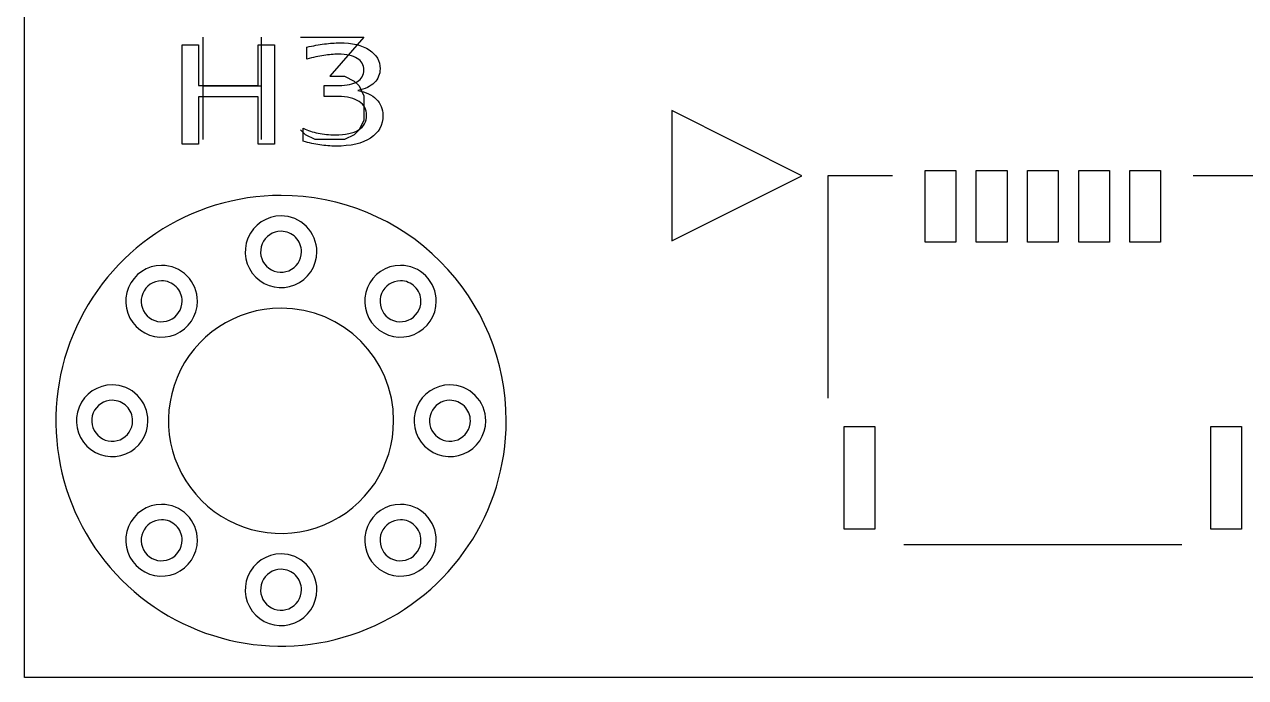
# Model space of a CAD drawing. Header units: millimetres. Extents: x 10 to 287, y 10 to 200.
# Drawn here: x 119.54 to 131.47, y 67.9 to 74.28 of the extents above; entities that cross this region are included whole.
import ezdxf

# ---------------------------------------------------------------- set-up
doc = ezdxf.new("R2010")
doc.units = ezdxf.units.MM
doc.layers.get('0').update_dxf_attribs({"linetype": 'CONTINUOUS'})

msp = doc.modelspace()

# ---------------------------------------------------------------- linework, layer by layer
at = {"color": 2}
msp.add_lwpolyline([(119.5427, 105.2999), (139.8427, 105.2999), (139.8427, 67.8999), (119.5427, 67.8999)], close=True, dxfattribs=at)
at = {"color": 7}
for points in [[(121.2881, 73.1524), (121.2881, 74.1524)], [(121.8595, 73.1524), (121.8595, 74.1524)], [(122.2405, 74.1524), (122.8595, 74.1524), (122.5262, 73.7714), (122.669, 73.7714), (122.7643, 73.7238), (122.8119, 73.6762), (122.8595, 73.581), (122.8595, 73.3429), (122.8119, 73.2476), (122.7643, 73.2), (122.669, 73.1524), (122.3833, 73.1524), (122.2881, 73.2), (122.2405, 73.2476)], [(122.30279, 73.93779), (122.30279, 74.05498)], [(121.2881, 73.6762), (121.8595, 73.6762)], [(122.6091, 73.57256), (122.47139, 73.57256), (122.47139, 73.68063), (122.61543, 73.68063)], [(122.80137, 73.63107), (122.80145, 73.63128)], [(122.26725, 73.13648), (122.26725, 73.26343)], [(127.3927, 72.7999), (127.3927, 70.6271)], [(128.0227, 72.7999), (127.3927, 72.7999)], [(131.5927, 72.7999), (130.9628, 72.7999)], [(128.1354, 69.1999), (130.85, 69.1999)]]:
    msp.add_lwpolyline(points, dxfattribs=at)
for points in [[(121.08408, 74.07919), (121.24394, 74.07919), (121.24394, 73.68076), (121.82484, 73.68076), (121.82484, 74.07919), (121.98471, 74.07919), (121.98471, 73.10721), (121.82484, 73.10721), (121.82484, 73.57009), (121.24394, 73.57009), (121.24394, 73.10721), (121.08408, 73.10721)], [(125.8687, 73.4349), (125.8687, 72.1649), (127.1387, 72.7999)], [(128.3427, 72.1499), (128.3427, 72.8499), (128.6427, 72.8499), (128.6427, 72.1499)], [(128.3427, 72.1499), (128.3427, 72.8499), (128.6427, 72.8499), (128.6427, 72.1499)], [(128.3427, 72.1499), (128.3427, 72.8499), (128.6427, 72.8499), (128.6427, 72.1499)], [(128.8427, 72.1499), (128.8427, 72.8499), (129.1427, 72.8499), (129.1427, 72.1499)], [(128.8427, 72.1499), (128.8427, 72.8499), (129.1427, 72.8499), (129.1427, 72.1499)], [(128.8427, 72.1499), (128.8427, 72.8499), (129.1427, 72.8499), (129.1427, 72.1499)], [(129.3427, 72.1499), (129.3427, 72.8499), (129.6427, 72.8499), (129.6427, 72.1499)], [(129.3427, 72.1499), (129.3427, 72.8499), (129.6427, 72.8499), (129.6427, 72.1499)], [(129.3427, 72.1499), (129.3427, 72.8499), (129.6427, 72.8499), (129.6427, 72.1499)], [(129.8427, 72.1499), (129.8427, 72.8499), (130.1427, 72.8499), (130.1427, 72.1499)], [(129.8427, 72.1499), (129.8427, 72.8499), (130.1427, 72.8499), (130.1427, 72.1499)], [(129.8427, 72.1499), (129.8427, 72.8499), (130.1427, 72.8499), (130.1427, 72.1499)], [(130.3427, 72.1499), (130.3427, 72.8499), (130.6427, 72.8499), (130.6427, 72.1499)], [(130.3427, 72.1499), (130.3427, 72.8499), (130.6427, 72.8499), (130.6427, 72.1499)], [(130.3427, 72.1499), (130.3427, 72.8499), (130.6427, 72.8499), (130.6427, 72.1499)], [(122.05, 72.6072)], [(122.05, 72.6072)], [(122.05, 72.6072)], [(122.05, 72.6072)], [(122.05, 72.4072)], [(122.05, 72.4072)], [(122.05, 72.4072)], [(122.05, 72.4072)], [(122.05, 72.2572)], [(122.05, 72.2572)], [(122.05, 72.2572)], [(122.05, 72.2572)], [(120.8833, 71.9239)], [(120.8833, 71.9239)], [(120.8833, 71.9239)], [(120.8833, 71.9239)], [(123.2167, 71.9239)], [(123.2167, 71.9239)], [(123.2167, 71.9239)], [(123.2167, 71.9239)], [(120.8833, 71.7739)], [(120.8833, 71.7739)], [(120.8833, 71.7739)], [(120.8833, 71.7739)], [(123.2167, 71.7739)], [(123.2167, 71.7739)], [(123.2167, 71.7739)], [(123.2167, 71.7739)], [(122.05, 71.5072)], [(122.05, 71.5072)], [(122.05, 71.5072)], [(122.05, 71.5072)], [(120.4, 70.7572)], [(120.4, 70.7572)], [(120.4, 70.7572)], [(120.4, 70.7572)], [(123.7, 70.7572)], [(123.7, 70.7572)], [(123.7, 70.7572)], [(123.7, 70.7572)], [(120.4, 70.6072)], [(120.4, 70.6072)], [(120.4, 70.6072)], [(120.4, 70.6072)], [(123.7, 70.6072)], [(123.7, 70.6072)], [(123.7, 70.6072)], [(123.7, 70.6072)], [(127.5527, 69.3499), (127.5527, 70.3499), (127.8527, 70.3499), (127.8527, 69.3499)], [(127.5527, 69.3499), (127.5527, 70.3499), (127.8527, 70.3499), (127.8527, 69.3499)], [(127.5527, 69.3499), (127.5527, 70.3499), (127.8527, 70.3499), (127.8527, 69.3499)], [(131.1327, 69.3499), (131.1327, 70.3499), (131.4327, 70.3499), (131.4327, 69.3499)], [(131.1327, 69.3499), (131.1327, 70.3499), (131.4327, 70.3499), (131.4327, 69.3499)], [(131.1327, 69.3499), (131.1327, 70.3499), (131.4327, 70.3499), (131.4327, 69.3499)], [(120.8833, 69.5905)], [(120.8833, 69.5905)], [(120.8833, 69.5905)], [(120.8833, 69.5905)], [(123.2167, 69.5905)], [(123.2167, 69.5905)], [(123.2167, 69.5905)], [(123.2167, 69.5905)], [(120.8833, 69.4405)], [(120.8833, 69.4405)], [(120.8833, 69.4405)], [(120.8833, 69.4405)], [(123.2167, 69.4405)], [(123.2167, 69.4405)], [(123.2167, 69.4405)], [(123.2167, 69.4405)], [(122.05, 69.1072)], [(122.05, 69.1072)], [(122.05, 69.1072)], [(122.05, 69.1072)], [(122.05, 68.9572)], [(122.05, 68.9572)], [(122.05, 68.9572)], [(122.05, 68.9572)]]:
    msp.add_lwpolyline(points, close=True, dxfattribs=at)
for points in [[(122.47295, 74.08618), (122.526217, 74.093113), (122.57634, 74.09658), (122.62332, 74.09658)], [(122.62332, 74.09658), (122.744667, 74.09658), (122.84069, 74.07378), (122.91139, 74.02818)], [(122.30279, 74.05498), (122.363457, 74.068847), (122.420177, 74.079247), (122.47295, 74.08618)], [(122.4682, 73.97429), (122.418067, 73.96649), (122.36293, 73.954323), (122.30279, 73.93779)], [(122.60907, 73.98599), (122.56527, 73.98599), (122.518313, 73.98209), (122.4682, 73.97429)], [(122.79347, 73.94559), (122.750737, 73.972523), (122.68927, 73.98599), (122.60907, 73.98599)], [(122.91139, 74.02818), (122.98209, 73.983047), (123.01744, 73.92185), (123.01744, 73.84459)], [(122.85837, 73.83101), (122.85837, 73.880943), (122.836737, 73.919137), (122.79347, 73.94559)], [(122.79587, 73.71903), (122.837537, 73.745097), (122.85837, 73.782423), (122.85837, 73.83101)], [(123.01744, 73.84459), (123.01744, 73.79079), (122.998707, 73.745217), (122.96124, 73.70787)], [(122.61543, 73.68063), (122.694043, 73.68063), (122.75419, 73.69343), (122.79587, 73.71903)], [(122.96124, 73.70787), (122.923773, 73.671003), (122.870483, 73.645403), (122.80137, 73.63107)], [(122.80145, 73.63128), (122.877957, 73.617813), (122.937577, 73.589813), (122.98031, 73.54728)], [(122.81249, 73.52376), (122.763957, 73.556293), (122.69616, 73.57256), (122.6091, 73.57256)], [(122.88609, 73.38965), (122.88609, 73.446917), (122.861557, 73.49162), (122.81249, 73.52376)], [(122.98031, 73.54728), (123.023577, 73.504747), (123.04521, 73.45223), (123.04521, 73.38973)], [(122.80699, 73.24773), (122.859723, 73.280263), (122.88609, 73.32757), (122.88609, 73.38965)], [(123.04521, 73.38973), (123.04521, 73.29381), (123.005113, 73.219593), (122.92492, 73.16708)], [(122.26725, 73.26343), (122.311583, 73.242163), (122.360123, 73.226097), (122.41287, 73.21523)], [(122.42949, 73.10068), (122.377223, 73.10848), (122.323143, 73.120413), (122.26725, 73.13648)], [(122.41287, 73.21523), (122.465603, 73.204363), (122.520737, 73.19893), (122.57827, 73.19893)], [(122.57827, 73.19893), (122.678517, 73.19893), (122.754757, 73.215197), (122.80699, 73.24773)], [(122.92492, 73.16708), (122.84472, 73.114547), (122.730753, 73.08828), (122.58302, 73.08828)], [(122.58302, 73.08828), (122.53342, 73.08828), (122.482243, 73.092413), (122.42949, 73.10068)], [(122.05, 72.6072), (121.160183, 72.6072), (120.357983, 72.071187), (120.017465, 71.249104)], [(122.05, 72.6072), (121.160183, 72.6072), (120.357983, 72.071187), (120.017465, 71.249104)], [(122.05, 72.6072), (121.160183, 72.6072), (120.357983, 72.071187), (120.017465, 71.249104)], [(122.05, 72.6072), (121.160183, 72.6072), (120.357983, 72.071187), (120.017465, 71.249104)], [(123.605635, 71.962835), (123.193055, 72.375415), (122.633476, 72.6072), (122.05, 72.6072)], [(123.605635, 71.962835), (123.193055, 72.375415), (122.633476, 72.6072), (122.05, 72.6072)], [(123.605635, 71.962835), (123.193055, 72.375415), (122.633476, 72.6072), (122.05, 72.6072)], [(123.605635, 71.962835), (123.193055, 72.375415), (122.633476, 72.6072), (122.05, 72.6072)], [(122.05, 72.4072), (121.908438, 72.4072), (121.780816, 72.321925), (121.726642, 72.191139)], [(122.05, 72.4072), (121.908438, 72.4072), (121.780816, 72.321925), (121.726642, 72.191139)], [(122.05, 72.4072), (121.908438, 72.4072), (121.780816, 72.321925), (121.726642, 72.191139)], [(122.05, 72.4072), (121.908438, 72.4072), (121.780816, 72.321925), (121.726642, 72.191139)], [(122.297487, 72.304687), (122.23185, 72.370325), (122.142826, 72.4072), (122.05, 72.4072)], [(122.297487, 72.304687), (122.23185, 72.370325), (122.142826, 72.4072), (122.05, 72.4072)], [(122.297487, 72.304687), (122.23185, 72.370325), (122.142826, 72.4072), (122.05, 72.4072)], [(122.297487, 72.304687), (122.23185, 72.370325), (122.142826, 72.4072), (122.05, 72.4072)], [(122.4, 72.0572), (122.4, 72.150026), (122.363125, 72.23905), (122.297487, 72.304687)], [(122.4, 72.0572), (122.4, 72.150026), (122.363125, 72.23905), (122.297487, 72.304687)], [(122.4, 72.0572), (122.4, 72.150026), (122.363125, 72.23905), (122.297487, 72.304687)], [(122.4, 72.0572), (122.4, 72.150026), (122.363125, 72.23905), (122.297487, 72.304687)], [(121.726642, 72.191139), (121.672469, 72.060353), (121.702413, 71.909812), (121.802513, 71.809713)], [(121.726642, 72.191139), (121.672469, 72.060353), (121.702413, 71.909812), (121.802513, 71.809713)], [(121.726642, 72.191139), (121.672469, 72.060353), (121.702413, 71.909812), (121.802513, 71.809713)], [(121.726642, 72.191139), (121.672469, 72.060353), (121.702413, 71.909812), (121.802513, 71.809713)], [(122.05, 72.2572), (121.969108, 72.2572), (121.89618, 72.208472), (121.865224, 72.133737)], [(122.05, 72.2572), (121.969108, 72.2572), (121.89618, 72.208472), (121.865224, 72.133737)], [(122.05, 72.2572), (121.969108, 72.2572), (121.89618, 72.208472), (121.865224, 72.133737)], [(122.05, 72.2572), (121.969108, 72.2572), (121.89618, 72.208472), (121.865224, 72.133737)], [(122.191421, 72.198621), (122.153914, 72.236129), (122.103043, 72.2572), (122.05, 72.2572)], [(122.191421, 72.198621), (122.153914, 72.236129), (122.103043, 72.2572), (122.05, 72.2572)], [(122.191421, 72.198621), (122.153914, 72.236129), (122.103043, 72.2572), (122.05, 72.2572)], [(122.191421, 72.198621), (122.153914, 72.236129), (122.103043, 72.2572), (122.05, 72.2572)], [(122.25, 72.0572), (122.25, 72.110243), (122.228929, 72.161114), (122.191421, 72.198621)], [(122.25, 72.0572), (122.25, 72.110243), (122.228929, 72.161114), (122.191421, 72.198621)], [(122.25, 72.0572), (122.25, 72.110243), (122.228929, 72.161114), (122.191421, 72.198621)], [(122.25, 72.0572), (122.25, 72.110243), (122.228929, 72.161114), (122.191421, 72.198621)], [(121.865224, 72.133737), (121.834268, 72.059002), (121.851379, 71.972978), (121.908579, 71.915779)], [(121.865224, 72.133737), (121.834268, 72.059002), (121.851379, 71.972978), (121.908579, 71.915779)], [(121.865224, 72.133737), (121.834268, 72.059002), (121.851379, 71.972978), (121.908579, 71.915779)], [(121.865224, 72.133737), (121.834268, 72.059002), (121.851379, 71.972978), (121.908579, 71.915779)], [(122.126537, 71.872424), (122.201272, 71.90338), (122.25, 71.976308), (122.25, 72.0572)], [(122.126537, 71.872424), (122.201272, 71.90338), (122.25, 71.976308), (122.25, 72.0572)], [(122.126537, 71.872424), (122.201272, 71.90338), (122.25, 71.976308), (122.25, 72.0572)], [(122.126537, 71.872424), (122.201272, 71.90338), (122.25, 71.976308), (122.25, 72.0572)], [(122.183939, 71.733842), (122.314725, 71.788016), (122.4, 71.915638), (122.4, 72.0572)], [(122.183939, 71.733842), (122.314725, 71.788016), (122.4, 71.915638), (122.4, 72.0572)], [(122.183939, 71.733842), (122.314725, 71.788016), (122.4, 71.915638), (122.4, 72.0572)], [(122.183939, 71.733842), (122.314725, 71.788016), (122.4, 71.915638), (122.4, 72.0572)], [(124.25, 70.4072), (124.25, 70.990676), (124.018215, 71.550255), (123.605635, 71.962835)], [(124.25, 70.4072), (124.25, 70.990676), (124.018215, 71.550255), (123.605635, 71.962835)], [(124.25, 70.4072), (124.25, 70.990676), (124.018215, 71.550255), (123.605635, 71.962835)], [(124.25, 70.4072), (124.25, 70.990676), (124.018215, 71.550255), (123.605635, 71.962835)], [(120.8833, 71.9239), (120.741738, 71.9239), (120.614116, 71.838625), (120.559942, 71.707839)], [(120.8833, 71.9239), (120.741738, 71.9239), (120.614116, 71.838625), (120.559942, 71.707839)], [(120.8833, 71.9239), (120.741738, 71.9239), (120.614116, 71.838625), (120.559942, 71.707839)], [(120.8833, 71.9239), (120.741738, 71.9239), (120.614116, 71.838625), (120.559942, 71.707839)], [(121.130787, 71.821387), (121.06515, 71.887025), (120.976126, 71.9239), (120.8833, 71.9239)], [(121.130787, 71.821387), (121.06515, 71.887025), (120.976126, 71.9239), (120.8833, 71.9239)], [(121.130787, 71.821387), (121.06515, 71.887025), (120.976126, 71.9239), (120.8833, 71.9239)], [(121.130787, 71.821387), (121.06515, 71.887025), (120.976126, 71.9239), (120.8833, 71.9239)], [(121.908579, 71.915779), (121.965778, 71.858579), (122.051802, 71.841468), (122.126537, 71.872424)], [(121.908579, 71.915779), (121.965778, 71.858579), (122.051802, 71.841468), (122.126537, 71.872424)], [(121.908579, 71.915779), (121.965778, 71.858579), (122.051802, 71.841468), (122.126537, 71.872424)], [(121.908579, 71.915779), (121.965778, 71.858579), (122.051802, 71.841468), (122.126537, 71.872424)], [(123.2167, 71.9239), (123.075138, 71.9239), (122.947516, 71.838625), (122.893342, 71.707839)], [(123.2167, 71.9239), (123.075138, 71.9239), (122.947516, 71.838625), (122.893342, 71.707839)], [(123.2167, 71.9239), (123.075138, 71.9239), (122.947516, 71.838625), (122.893342, 71.707839)], [(123.2167, 71.9239), (123.075138, 71.9239), (122.947516, 71.838625), (122.893342, 71.707839)], [(123.464187, 71.821387), (123.39855, 71.887025), (123.309526, 71.9239), (123.2167, 71.9239)], [(123.464187, 71.821387), (123.39855, 71.887025), (123.309526, 71.9239), (123.2167, 71.9239)], [(123.464187, 71.821387), (123.39855, 71.887025), (123.309526, 71.9239), (123.2167, 71.9239)], [(123.464187, 71.821387), (123.39855, 71.887025), (123.309526, 71.9239), (123.2167, 71.9239)], [(120.559942, 71.707839), (120.505769, 71.577053), (120.535713, 71.426512), (120.635813, 71.326413)], [(120.559942, 71.707839), (120.505769, 71.577053), (120.535713, 71.426512), (120.635813, 71.326413)], [(120.559942, 71.707839), (120.505769, 71.577053), (120.535713, 71.426512), (120.635813, 71.326413)], [(120.559942, 71.707839), (120.505769, 71.577053), (120.535713, 71.426512), (120.635813, 71.326413)], [(120.8833, 71.7739), (120.802408, 71.7739), (120.72948, 71.725172), (120.698524, 71.650437)], [(120.8833, 71.7739), (120.802408, 71.7739), (120.72948, 71.725172), (120.698524, 71.650437)], [(120.8833, 71.7739), (120.802408, 71.7739), (120.72948, 71.725172), (120.698524, 71.650437)], [(120.8833, 71.7739), (120.802408, 71.7739), (120.72948, 71.725172), (120.698524, 71.650437)], [(121.024721, 71.715321), (120.987214, 71.752829), (120.936343, 71.7739), (120.8833, 71.7739)], [(121.024721, 71.715321), (120.987214, 71.752829), (120.936343, 71.7739), (120.8833, 71.7739)], [(121.024721, 71.715321), (120.987214, 71.752829), (120.936343, 71.7739), (120.8833, 71.7739)], [(121.024721, 71.715321), (120.987214, 71.752829), (120.936343, 71.7739), (120.8833, 71.7739)], [(121.0833, 71.5739), (121.0833, 71.626943), (121.062229, 71.677814), (121.024721, 71.715321)], [(121.0833, 71.5739), (121.0833, 71.626943), (121.062229, 71.677814), (121.024721, 71.715321)], [(121.0833, 71.5739), (121.0833, 71.626943), (121.062229, 71.677814), (121.024721, 71.715321)], [(121.0833, 71.5739), (121.0833, 71.626943), (121.062229, 71.677814), (121.024721, 71.715321)], [(121.2333, 71.5739), (121.2333, 71.666726), (121.196425, 71.75575), (121.130787, 71.821387)], [(121.2333, 71.5739), (121.2333, 71.666726), (121.196425, 71.75575), (121.130787, 71.821387)], [(121.2333, 71.5739), (121.2333, 71.666726), (121.196425, 71.75575), (121.130787, 71.821387)], [(121.2333, 71.5739), (121.2333, 71.666726), (121.196425, 71.75575), (121.130787, 71.821387)], [(121.802513, 71.809713), (121.902612, 71.709613), (122.053153, 71.679669), (122.183939, 71.733842)], [(121.802513, 71.809713), (121.902612, 71.709613), (122.053153, 71.679669), (122.183939, 71.733842)], [(121.802513, 71.809713), (121.902612, 71.709613), (122.053153, 71.679669), (122.183939, 71.733842)], [(121.802513, 71.809713), (121.902612, 71.709613), (122.053153, 71.679669), (122.183939, 71.733842)], [(122.893342, 71.707839), (122.839169, 71.577053), (122.869113, 71.426512), (122.969213, 71.326413)], [(122.893342, 71.707839), (122.839169, 71.577053), (122.869113, 71.426512), (122.969213, 71.326413)], [(122.893342, 71.707839), (122.839169, 71.577053), (122.869113, 71.426512), (122.969213, 71.326413)], [(122.893342, 71.707839), (122.839169, 71.577053), (122.869113, 71.426512), (122.969213, 71.326413)], [(123.2167, 71.7739), (123.135808, 71.7739), (123.06288, 71.725172), (123.031924, 71.650437)], [(123.2167, 71.7739), (123.135808, 71.7739), (123.06288, 71.725172), (123.031924, 71.650437)], [(123.2167, 71.7739), (123.135808, 71.7739), (123.06288, 71.725172), (123.031924, 71.650437)], [(123.2167, 71.7739), (123.135808, 71.7739), (123.06288, 71.725172), (123.031924, 71.650437)], [(123.358121, 71.715321), (123.320614, 71.752829), (123.269743, 71.7739), (123.2167, 71.7739)], [(123.358121, 71.715321), (123.320614, 71.752829), (123.269743, 71.7739), (123.2167, 71.7739)], [(123.358121, 71.715321), (123.320614, 71.752829), (123.269743, 71.7739), (123.2167, 71.7739)], [(123.358121, 71.715321), (123.320614, 71.752829), (123.269743, 71.7739), (123.2167, 71.7739)], [(123.4167, 71.5739), (123.4167, 71.626943), (123.395629, 71.677814), (123.358121, 71.715321)], [(123.4167, 71.5739), (123.4167, 71.626943), (123.395629, 71.677814), (123.358121, 71.715321)], [(123.4167, 71.5739), (123.4167, 71.626943), (123.395629, 71.677814), (123.358121, 71.715321)], [(123.4167, 71.5739), (123.4167, 71.626943), (123.395629, 71.677814), (123.358121, 71.715321)], [(123.5667, 71.5739), (123.5667, 71.666726), (123.529825, 71.75575), (123.464187, 71.821387)], [(123.5667, 71.5739), (123.5667, 71.666726), (123.529825, 71.75575), (123.464187, 71.821387)], [(123.5667, 71.5739), (123.5667, 71.666726), (123.529825, 71.75575), (123.464187, 71.821387)], [(123.5667, 71.5739), (123.5667, 71.666726), (123.529825, 71.75575), (123.464187, 71.821387)], [(120.698524, 71.650437), (120.667568, 71.575702), (120.684679, 71.489678), (120.741879, 71.432479)], [(120.698524, 71.650437), (120.667568, 71.575702), (120.684679, 71.489678), (120.741879, 71.432479)], [(120.698524, 71.650437), (120.667568, 71.575702), (120.684679, 71.489678), (120.741879, 71.432479)], [(120.698524, 71.650437), (120.667568, 71.575702), (120.684679, 71.489678), (120.741879, 71.432479)], [(123.031924, 71.650437), (123.000968, 71.575702), (123.018079, 71.489678), (123.075279, 71.432479)], [(123.031924, 71.650437), (123.000968, 71.575702), (123.018079, 71.489678), (123.075279, 71.432479)], [(123.031924, 71.650437), (123.000968, 71.575702), (123.018079, 71.489678), (123.075279, 71.432479)], [(123.031924, 71.650437), (123.000968, 71.575702), (123.018079, 71.489678), (123.075279, 71.432479)], [(120.959837, 71.389124), (121.034572, 71.42008), (121.0833, 71.493008), (121.0833, 71.5739)], [(120.959837, 71.389124), (121.034572, 71.42008), (121.0833, 71.493008), (121.0833, 71.5739)], [(120.959837, 71.389124), (121.034572, 71.42008), (121.0833, 71.493008), (121.0833, 71.5739)], [(120.959837, 71.389124), (121.034572, 71.42008), (121.0833, 71.493008), (121.0833, 71.5739)], [(121.017239, 71.250542), (121.148025, 71.304716), (121.2333, 71.432338), (121.2333, 71.5739)], [(121.017239, 71.250542), (121.148025, 71.304716), (121.2333, 71.432338), (121.2333, 71.5739)], [(121.017239, 71.250542), (121.148025, 71.304716), (121.2333, 71.432338), (121.2333, 71.5739)], [(121.017239, 71.250542), (121.148025, 71.304716), (121.2333, 71.432338), (121.2333, 71.5739)], [(122.05, 71.5072), (121.605092, 71.5072), (121.203992, 71.239194), (121.033733, 70.828152)], [(122.05, 71.5072), (121.605092, 71.5072), (121.203992, 71.239194), (121.033733, 70.828152)], [(122.05, 71.5072), (121.605092, 71.5072), (121.203992, 71.239194), (121.033733, 70.828152)], [(122.05, 71.5072), (121.605092, 71.5072), (121.203992, 71.239194), (121.033733, 70.828152)], [(123.15, 70.4072), (123.15, 71.014713), (122.657513, 71.5072), (122.05, 71.5072)], [(123.15, 70.4072), (123.15, 71.014713), (122.657513, 71.5072), (122.05, 71.5072)], [(123.15, 70.4072), (123.15, 71.014713), (122.657513, 71.5072), (122.05, 71.5072)], [(123.15, 70.4072), (123.15, 71.014713), (122.657513, 71.5072), (122.05, 71.5072)], [(123.293237, 71.389124), (123.367972, 71.42008), (123.4167, 71.493008), (123.4167, 71.5739)], [(123.293237, 71.389124), (123.367972, 71.42008), (123.4167, 71.493008), (123.4167, 71.5739)], [(123.293237, 71.389124), (123.367972, 71.42008), (123.4167, 71.493008), (123.4167, 71.5739)], [(123.293237, 71.389124), (123.367972, 71.42008), (123.4167, 71.493008), (123.4167, 71.5739)], [(123.350639, 71.250542), (123.481425, 71.304716), (123.5667, 71.432338), (123.5667, 71.5739)], [(123.350639, 71.250542), (123.481425, 71.304716), (123.5667, 71.432338), (123.5667, 71.5739)], [(123.350639, 71.250542), (123.481425, 71.304716), (123.5667, 71.432338), (123.5667, 71.5739)], [(123.350639, 71.250542), (123.481425, 71.304716), (123.5667, 71.432338), (123.5667, 71.5739)], [(120.741879, 71.432479), (120.799078, 71.375279), (120.885102, 71.358168), (120.959837, 71.389124)], [(120.741879, 71.432479), (120.799078, 71.375279), (120.885102, 71.358168), (120.959837, 71.389124)], [(120.741879, 71.432479), (120.799078, 71.375279), (120.885102, 71.358168), (120.959837, 71.389124)], [(120.741879, 71.432479), (120.799078, 71.375279), (120.885102, 71.358168), (120.959837, 71.389124)], [(123.075279, 71.432479), (123.132478, 71.375279), (123.218502, 71.358168), (123.293237, 71.389124)], [(123.075279, 71.432479), (123.132478, 71.375279), (123.218502, 71.358168), (123.293237, 71.389124)], [(123.075279, 71.432479), (123.132478, 71.375279), (123.218502, 71.358168), (123.293237, 71.389124)], [(123.075279, 71.432479), (123.132478, 71.375279), (123.218502, 71.358168), (123.293237, 71.389124)], [(120.017465, 71.249104), (119.676947, 70.42702), (119.865169, 69.480761), (120.494365, 68.851565)], [(120.017465, 71.249104), (119.676947, 70.42702), (119.865169, 69.480761), (120.494365, 68.851565)], [(120.017465, 71.249104), (119.676947, 70.42702), (119.865169, 69.480761), (120.494365, 68.851565)], [(120.017465, 71.249104), (119.676947, 70.42702), (119.865169, 69.480761), (120.494365, 68.851565)], [(120.635813, 71.326413), (120.735912, 71.226313), (120.886453, 71.196369), (121.017239, 71.250542)], [(120.635813, 71.326413), (120.735912, 71.226313), (120.886453, 71.196369), (121.017239, 71.250542)], [(120.635813, 71.326413), (120.735912, 71.226313), (120.886453, 71.196369), (121.017239, 71.250542)], [(120.635813, 71.326413), (120.735912, 71.226313), (120.886453, 71.196369), (121.017239, 71.250542)], [(122.969213, 71.326413), (123.069312, 71.226313), (123.219853, 71.196369), (123.350639, 71.250542)], [(122.969213, 71.326413), (123.069312, 71.226313), (123.219853, 71.196369), (123.350639, 71.250542)], [(122.969213, 71.326413), (123.069312, 71.226313), (123.219853, 71.196369), (123.350639, 71.250542)], [(122.969213, 71.326413), (123.069312, 71.226313), (123.219853, 71.196369), (123.350639, 71.250542)], [(120.4, 70.7572), (120.258438, 70.7572), (120.130816, 70.671925), (120.076642, 70.541139)], [(120.4, 70.7572), (120.258438, 70.7572), (120.130816, 70.671925), (120.076642, 70.541139)], [(120.4, 70.7572), (120.258438, 70.7572), (120.130816, 70.671925), (120.076642, 70.541139)], [(120.4, 70.7572), (120.258438, 70.7572), (120.130816, 70.671925), (120.076642, 70.541139)], [(120.647487, 70.654687), (120.58185, 70.720325), (120.492826, 70.7572), (120.4, 70.7572)], [(120.647487, 70.654687), (120.58185, 70.720325), (120.492826, 70.7572), (120.4, 70.7572)], [(120.647487, 70.654687), (120.58185, 70.720325), (120.492826, 70.7572), (120.4, 70.7572)], [(120.647487, 70.654687), (120.58185, 70.720325), (120.492826, 70.7572), (120.4, 70.7572)], [(121.033733, 70.828152), (120.863473, 70.41711), (120.957585, 69.94398), (121.272183, 69.629383)], [(121.033733, 70.828152), (120.863473, 70.41711), (120.957585, 69.94398), (121.272183, 69.629383)], [(121.033733, 70.828152), (120.863473, 70.41711), (120.957585, 69.94398), (121.272183, 69.629383)], [(121.033733, 70.828152), (120.863473, 70.41711), (120.957585, 69.94398), (121.272183, 69.629383)], [(123.7, 70.7572), (123.558438, 70.7572), (123.430816, 70.671925), (123.376642, 70.541139)], [(123.7, 70.7572), (123.558438, 70.7572), (123.430816, 70.671925), (123.376642, 70.541139)], [(123.7, 70.7572), (123.558438, 70.7572), (123.430816, 70.671925), (123.376642, 70.541139)], [(123.7, 70.7572), (123.558438, 70.7572), (123.430816, 70.671925), (123.376642, 70.541139)], [(123.947487, 70.654687), (123.88185, 70.720325), (123.792826, 70.7572), (123.7, 70.7572)], [(123.947487, 70.654687), (123.88185, 70.720325), (123.792826, 70.7572), (123.7, 70.7572)], [(123.947487, 70.654687), (123.88185, 70.720325), (123.792826, 70.7572), (123.7, 70.7572)], [(123.947487, 70.654687), (123.88185, 70.720325), (123.792826, 70.7572), (123.7, 70.7572)], [(120.75, 70.4072), (120.75, 70.500026), (120.713125, 70.58905), (120.647487, 70.654687)], [(120.75, 70.4072), (120.75, 70.500026), (120.713125, 70.58905), (120.647487, 70.654687)], [(120.75, 70.4072), (120.75, 70.500026), (120.713125, 70.58905), (120.647487, 70.654687)], [(120.75, 70.4072), (120.75, 70.500026), (120.713125, 70.58905), (120.647487, 70.654687)], [(124.05, 70.4072), (124.05, 70.500026), (124.013125, 70.58905), (123.947487, 70.654687)], [(124.05, 70.4072), (124.05, 70.500026), (124.013125, 70.58905), (123.947487, 70.654687)], [(124.05, 70.4072), (124.05, 70.500026), (124.013125, 70.58905), (123.947487, 70.654687)], [(124.05, 70.4072), (124.05, 70.500026), (124.013125, 70.58905), (123.947487, 70.654687)], [(120.076642, 70.541139), (120.022469, 70.410353), (120.052413, 70.259812), (120.152513, 70.159713)], [(120.076642, 70.541139), (120.022469, 70.410353), (120.052413, 70.259812), (120.152513, 70.159713)], [(120.076642, 70.541139), (120.022469, 70.410353), (120.052413, 70.259812), (120.152513, 70.159713)], [(120.076642, 70.541139), (120.022469, 70.410353), (120.052413, 70.259812), (120.152513, 70.159713)], [(120.4, 70.6072), (120.319108, 70.6072), (120.24618, 70.558472), (120.215224, 70.483737)], [(120.4, 70.6072), (120.319108, 70.6072), (120.24618, 70.558472), (120.215224, 70.483737)], [(120.4, 70.6072), (120.319108, 70.6072), (120.24618, 70.558472), (120.215224, 70.483737)], [(120.4, 70.6072), (120.319108, 70.6072), (120.24618, 70.558472), (120.215224, 70.483737)], [(120.541421, 70.548621), (120.503914, 70.586129), (120.453043, 70.6072), (120.4, 70.6072)], [(120.541421, 70.548621), (120.503914, 70.586129), (120.453043, 70.6072), (120.4, 70.6072)], [(120.541421, 70.548621), (120.503914, 70.586129), (120.453043, 70.6072), (120.4, 70.6072)], [(120.541421, 70.548621), (120.503914, 70.586129), (120.453043, 70.6072), (120.4, 70.6072)], [(120.6, 70.4072), (120.6, 70.460243), (120.578929, 70.511114), (120.541421, 70.548621)], [(120.6, 70.4072), (120.6, 70.460243), (120.578929, 70.511114), (120.541421, 70.548621)], [(120.6, 70.4072), (120.6, 70.460243), (120.578929, 70.511114), (120.541421, 70.548621)], [(120.6, 70.4072), (120.6, 70.460243), (120.578929, 70.511114), (120.541421, 70.548621)], [(123.376642, 70.541139), (123.322469, 70.410353), (123.352413, 70.259812), (123.452513, 70.159713)], [(123.376642, 70.541139), (123.322469, 70.410353), (123.352413, 70.259812), (123.452513, 70.159713)], [(123.376642, 70.541139), (123.322469, 70.410353), (123.352413, 70.259812), (123.452513, 70.159713)], [(123.376642, 70.541139), (123.322469, 70.410353), (123.352413, 70.259812), (123.452513, 70.159713)], [(123.7, 70.6072), (123.619108, 70.6072), (123.54618, 70.558472), (123.515224, 70.483737)], [(123.7, 70.6072), (123.619108, 70.6072), (123.54618, 70.558472), (123.515224, 70.483737)], [(123.7, 70.6072), (123.619108, 70.6072), (123.54618, 70.558472), (123.515224, 70.483737)], [(123.7, 70.6072), (123.619108, 70.6072), (123.54618, 70.558472), (123.515224, 70.483737)], [(123.841421, 70.548621), (123.803914, 70.586129), (123.753043, 70.6072), (123.7, 70.6072)], [(123.841421, 70.548621), (123.803914, 70.586129), (123.753043, 70.6072), (123.7, 70.6072)], [(123.841421, 70.548621), (123.803914, 70.586129), (123.753043, 70.6072), (123.7, 70.6072)], [(123.841421, 70.548621), (123.803914, 70.586129), (123.753043, 70.6072), (123.7, 70.6072)], [(123.9, 70.4072), (123.9, 70.460243), (123.878929, 70.511114), (123.841421, 70.548621)], [(123.9, 70.4072), (123.9, 70.460243), (123.878929, 70.511114), (123.841421, 70.548621)], [(123.9, 70.4072), (123.9, 70.460243), (123.878929, 70.511114), (123.841421, 70.548621)], [(123.9, 70.4072), (123.9, 70.460243), (123.878929, 70.511114), (123.841421, 70.548621)], [(120.215224, 70.483737), (120.184268, 70.409002), (120.201379, 70.322978), (120.258579, 70.265779)], [(120.215224, 70.483737), (120.184268, 70.409002), (120.201379, 70.322978), (120.258579, 70.265779)], [(120.215224, 70.483737), (120.184268, 70.409002), (120.201379, 70.322978), (120.258579, 70.265779)], [(120.215224, 70.483737), (120.184268, 70.409002), (120.201379, 70.322978), (120.258579, 70.265779)], [(120.476537, 70.222424), (120.551272, 70.25338), (120.6, 70.326308), (120.6, 70.4072)], [(120.476537, 70.222424), (120.551272, 70.25338), (120.6, 70.326308), (120.6, 70.4072)], [(120.476537, 70.222424), (120.551272, 70.25338), (120.6, 70.326308), (120.6, 70.4072)], [(120.476537, 70.222424), (120.551272, 70.25338), (120.6, 70.326308), (120.6, 70.4072)], [(120.533939, 70.083842), (120.664725, 70.138016), (120.75, 70.265638), (120.75, 70.4072)], [(120.533939, 70.083842), (120.664725, 70.138016), (120.75, 70.265638), (120.75, 70.4072)], [(120.533939, 70.083842), (120.664725, 70.138016), (120.75, 70.265638), (120.75, 70.4072)], [(120.533939, 70.083842), (120.664725, 70.138016), (120.75, 70.265638), (120.75, 70.4072)], [(122.470952, 69.390933), (122.881994, 69.561192), (123.15, 69.962292), (123.15, 70.4072)], [(122.470952, 69.390933), (122.881994, 69.561192), (123.15, 69.962292), (123.15, 70.4072)], [(122.470952, 69.390933), (122.881994, 69.561192), (123.15, 69.962292), (123.15, 70.4072)], [(122.470952, 69.390933), (122.881994, 69.561192), (123.15, 69.962292), (123.15, 70.4072)], [(122.891904, 68.374665), (123.713987, 68.715183), (124.25, 69.517383), (124.25, 70.4072)], [(122.891904, 68.374665), (123.713987, 68.715183), (124.25, 69.517383), (124.25, 70.4072)], [(122.891904, 68.374665), (123.713987, 68.715183), (124.25, 69.517383), (124.25, 70.4072)], [(122.891904, 68.374665), (123.713987, 68.715183), (124.25, 69.517383), (124.25, 70.4072)], [(123.515224, 70.483737), (123.484268, 70.409002), (123.501379, 70.322978), (123.558579, 70.265779)], [(123.515224, 70.483737), (123.484268, 70.409002), (123.501379, 70.322978), (123.558579, 70.265779)], [(123.515224, 70.483737), (123.484268, 70.409002), (123.501379, 70.322978), (123.558579, 70.265779)], [(123.515224, 70.483737), (123.484268, 70.409002), (123.501379, 70.322978), (123.558579, 70.265779)], [(123.776537, 70.222424), (123.851272, 70.25338), (123.9, 70.326308), (123.9, 70.4072)], [(123.776537, 70.222424), (123.851272, 70.25338), (123.9, 70.326308), (123.9, 70.4072)], [(123.776537, 70.222424), (123.851272, 70.25338), (123.9, 70.326308), (123.9, 70.4072)], [(123.776537, 70.222424), (123.851272, 70.25338), (123.9, 70.326308), (123.9, 70.4072)], [(123.833939, 70.083842), (123.964725, 70.138016), (124.05, 70.265638), (124.05, 70.4072)], [(123.833939, 70.083842), (123.964725, 70.138016), (124.05, 70.265638), (124.05, 70.4072)], [(123.833939, 70.083842), (123.964725, 70.138016), (124.05, 70.265638), (124.05, 70.4072)], [(123.833939, 70.083842), (123.964725, 70.138016), (124.05, 70.265638), (124.05, 70.4072)], [(120.152513, 70.159713), (120.252612, 70.059613), (120.403153, 70.029669), (120.533939, 70.083842)], [(120.152513, 70.159713), (120.252612, 70.059613), (120.403153, 70.029669), (120.533939, 70.083842)], [(120.152513, 70.159713), (120.252612, 70.059613), (120.403153, 70.029669), (120.533939, 70.083842)], [(120.152513, 70.159713), (120.252612, 70.059613), (120.403153, 70.029669), (120.533939, 70.083842)], [(120.258579, 70.265779), (120.315778, 70.208579), (120.401802, 70.191468), (120.476537, 70.222424)], [(120.258579, 70.265779), (120.315778, 70.208579), (120.401802, 70.191468), (120.476537, 70.222424)], [(120.258579, 70.265779), (120.315778, 70.208579), (120.401802, 70.191468), (120.476537, 70.222424)], [(120.258579, 70.265779), (120.315778, 70.208579), (120.401802, 70.191468), (120.476537, 70.222424)], [(123.452513, 70.159713), (123.552612, 70.059613), (123.703153, 70.029669), (123.833939, 70.083842)], [(123.452513, 70.159713), (123.552612, 70.059613), (123.703153, 70.029669), (123.833939, 70.083842)], [(123.452513, 70.159713), (123.552612, 70.059613), (123.703153, 70.029669), (123.833939, 70.083842)], [(123.452513, 70.159713), (123.552612, 70.059613), (123.703153, 70.029669), (123.833939, 70.083842)], [(123.558579, 70.265779), (123.615778, 70.208579), (123.701802, 70.191468), (123.776537, 70.222424)], [(123.558579, 70.265779), (123.615778, 70.208579), (123.701802, 70.191468), (123.776537, 70.222424)], [(123.558579, 70.265779), (123.615778, 70.208579), (123.701802, 70.191468), (123.776537, 70.222424)], [(123.558579, 70.265779), (123.615778, 70.208579), (123.701802, 70.191468), (123.776537, 70.222424)], [(120.8833, 69.5905), (120.741738, 69.5905), (120.614116, 69.505225), (120.559942, 69.374439)], [(120.8833, 69.5905), (120.741738, 69.5905), (120.614116, 69.505225), (120.559942, 69.374439)], [(120.8833, 69.5905), (120.741738, 69.5905), (120.614116, 69.505225), (120.559942, 69.374439)], [(120.8833, 69.5905), (120.741738, 69.5905), (120.614116, 69.505225), (120.559942, 69.374439)], [(121.130787, 69.487987), (121.06515, 69.553625), (120.976126, 69.5905), (120.8833, 69.5905)], [(121.130787, 69.487987), (121.06515, 69.553625), (120.976126, 69.5905), (120.8833, 69.5905)], [(121.130787, 69.487987), (121.06515, 69.553625), (120.976126, 69.5905), (120.8833, 69.5905)], [(121.130787, 69.487987), (121.06515, 69.553625), (120.976126, 69.5905), (120.8833, 69.5905)], [(121.272183, 69.629383), (121.58678, 69.314785), (122.05991, 69.220673), (122.470952, 69.390933)], [(121.272183, 69.629383), (121.58678, 69.314785), (122.05991, 69.220673), (122.470952, 69.390933)], [(121.272183, 69.629383), (121.58678, 69.314785), (122.05991, 69.220673), (122.470952, 69.390933)], [(121.272183, 69.629383), (121.58678, 69.314785), (122.05991, 69.220673), (122.470952, 69.390933)], [(123.2167, 69.5905), (123.075138, 69.5905), (122.947516, 69.505225), (122.893342, 69.374439)], [(123.2167, 69.5905), (123.075138, 69.5905), (122.947516, 69.505225), (122.893342, 69.374439)], [(123.2167, 69.5905), (123.075138, 69.5905), (122.947516, 69.505225), (122.893342, 69.374439)], [(123.2167, 69.5905), (123.075138, 69.5905), (122.947516, 69.505225), (122.893342, 69.374439)], [(123.464187, 69.487987), (123.39855, 69.553625), (123.309526, 69.5905), (123.2167, 69.5905)], [(123.464187, 69.487987), (123.39855, 69.553625), (123.309526, 69.5905), (123.2167, 69.5905)], [(123.464187, 69.487987), (123.39855, 69.553625), (123.309526, 69.5905), (123.2167, 69.5905)], [(123.464187, 69.487987), (123.39855, 69.553625), (123.309526, 69.5905), (123.2167, 69.5905)], [(120.8833, 69.4405), (120.802408, 69.4405), (120.72948, 69.391772), (120.698524, 69.317037)], [(120.8833, 69.4405), (120.802408, 69.4405), (120.72948, 69.391772), (120.698524, 69.317037)], [(120.8833, 69.4405), (120.802408, 69.4405), (120.72948, 69.391772), (120.698524, 69.317037)], [(120.8833, 69.4405), (120.802408, 69.4405), (120.72948, 69.391772), (120.698524, 69.317037)], [(121.024721, 69.381921), (120.987214, 69.419429), (120.936343, 69.4405), (120.8833, 69.4405)], [(121.024721, 69.381921), (120.987214, 69.419429), (120.936343, 69.4405), (120.8833, 69.4405)], [(121.024721, 69.381921), (120.987214, 69.419429), (120.936343, 69.4405), (120.8833, 69.4405)], [(121.024721, 69.381921), (120.987214, 69.419429), (120.936343, 69.4405), (120.8833, 69.4405)], [(121.2333, 69.2405), (121.2333, 69.333326), (121.196425, 69.42235), (121.130787, 69.487987)], [(121.2333, 69.2405), (121.2333, 69.333326), (121.196425, 69.42235), (121.130787, 69.487987)], [(121.2333, 69.2405), (121.2333, 69.333326), (121.196425, 69.42235), (121.130787, 69.487987)], [(121.2333, 69.2405), (121.2333, 69.333326), (121.196425, 69.42235), (121.130787, 69.487987)], [(123.2167, 69.4405), (123.135808, 69.4405), (123.06288, 69.391772), (123.031924, 69.317037)], [(123.2167, 69.4405), (123.135808, 69.4405), (123.06288, 69.391772), (123.031924, 69.317037)], [(123.2167, 69.4405), (123.135808, 69.4405), (123.06288, 69.391772), (123.031924, 69.317037)], [(123.2167, 69.4405), (123.135808, 69.4405), (123.06288, 69.391772), (123.031924, 69.317037)], [(123.358121, 69.381921), (123.320614, 69.419429), (123.269743, 69.4405), (123.2167, 69.4405)], [(123.358121, 69.381921), (123.320614, 69.419429), (123.269743, 69.4405), (123.2167, 69.4405)], [(123.358121, 69.381921), (123.320614, 69.419429), (123.269743, 69.4405), (123.2167, 69.4405)], [(123.358121, 69.381921), (123.320614, 69.419429), (123.269743, 69.4405), (123.2167, 69.4405)], [(123.5667, 69.2405), (123.5667, 69.333326), (123.529825, 69.42235), (123.464187, 69.487987)], [(123.5667, 69.2405), (123.5667, 69.333326), (123.529825, 69.42235), (123.464187, 69.487987)], [(123.5667, 69.2405), (123.5667, 69.333326), (123.529825, 69.42235), (123.464187, 69.487987)], [(123.5667, 69.2405), (123.5667, 69.333326), (123.529825, 69.42235), (123.464187, 69.487987)], [(120.559942, 69.374439), (120.505769, 69.243653), (120.535713, 69.093112), (120.635813, 68.993013)], [(120.559942, 69.374439), (120.505769, 69.243653), (120.535713, 69.093112), (120.635813, 68.993013)], [(120.559942, 69.374439), (120.505769, 69.243653), (120.535713, 69.093112), (120.635813, 68.993013)], [(120.559942, 69.374439), (120.505769, 69.243653), (120.535713, 69.093112), (120.635813, 68.993013)], [(121.0833, 69.2405), (121.0833, 69.293543), (121.062229, 69.344414), (121.024721, 69.381921)], [(121.0833, 69.2405), (121.0833, 69.293543), (121.062229, 69.344414), (121.024721, 69.381921)], [(121.0833, 69.2405), (121.0833, 69.293543), (121.062229, 69.344414), (121.024721, 69.381921)], [(121.0833, 69.2405), (121.0833, 69.293543), (121.062229, 69.344414), (121.024721, 69.381921)], [(122.893342, 69.374439), (122.839169, 69.243653), (122.869113, 69.093112), (122.969213, 68.993013)], [(122.893342, 69.374439), (122.839169, 69.243653), (122.869113, 69.093112), (122.969213, 68.993013)], [(122.893342, 69.374439), (122.839169, 69.243653), (122.869113, 69.093112), (122.969213, 68.993013)], [(122.893342, 69.374439), (122.839169, 69.243653), (122.869113, 69.093112), (122.969213, 68.993013)], [(123.4167, 69.2405), (123.4167, 69.293543), (123.395629, 69.344414), (123.358121, 69.381921)], [(123.4167, 69.2405), (123.4167, 69.293543), (123.395629, 69.344414), (123.358121, 69.381921)], [(123.4167, 69.2405), (123.4167, 69.293543), (123.395629, 69.344414), (123.358121, 69.381921)], [(123.4167, 69.2405), (123.4167, 69.293543), (123.395629, 69.344414), (123.358121, 69.381921)], [(120.698524, 69.317037), (120.667568, 69.242302), (120.684679, 69.156278), (120.741879, 69.099079)], [(120.698524, 69.317037), (120.667568, 69.242302), (120.684679, 69.156278), (120.741879, 69.099079)], [(120.698524, 69.317037), (120.667568, 69.242302), (120.684679, 69.156278), (120.741879, 69.099079)], [(120.698524, 69.317037), (120.667568, 69.242302), (120.684679, 69.156278), (120.741879, 69.099079)], [(120.959837, 69.055724), (121.034572, 69.08668), (121.0833, 69.159608), (121.0833, 69.2405)], [(120.959837, 69.055724), (121.034572, 69.08668), (121.0833, 69.159608), (121.0833, 69.2405)], [(120.959837, 69.055724), (121.034572, 69.08668), (121.0833, 69.159608), (121.0833, 69.2405)], [(120.959837, 69.055724), (121.034572, 69.08668), (121.0833, 69.159608), (121.0833, 69.2405)], [(121.017239, 68.917142), (121.148025, 68.971316), (121.2333, 69.098938), (121.2333, 69.2405)], [(121.017239, 68.917142), (121.148025, 68.971316), (121.2333, 69.098938), (121.2333, 69.2405)], [(121.017239, 68.917142), (121.148025, 68.971316), (121.2333, 69.098938), (121.2333, 69.2405)], [(121.017239, 68.917142), (121.148025, 68.971316), (121.2333, 69.098938), (121.2333, 69.2405)], [(123.031924, 69.317037), (123.000968, 69.242302), (123.018079, 69.156278), (123.075279, 69.099079)], [(123.031924, 69.317037), (123.000968, 69.242302), (123.018079, 69.156278), (123.075279, 69.099079)], [(123.031924, 69.317037), (123.000968, 69.242302), (123.018079, 69.156278), (123.075279, 69.099079)], [(123.031924, 69.317037), (123.000968, 69.242302), (123.018079, 69.156278), (123.075279, 69.099079)], [(123.293237, 69.055724), (123.367972, 69.08668), (123.4167, 69.159608), (123.4167, 69.2405)], [(123.293237, 69.055724), (123.367972, 69.08668), (123.4167, 69.159608), (123.4167, 69.2405)], [(123.293237, 69.055724), (123.367972, 69.08668), (123.4167, 69.159608), (123.4167, 69.2405)], [(123.293237, 69.055724), (123.367972, 69.08668), (123.4167, 69.159608), (123.4167, 69.2405)], [(123.350639, 68.917142), (123.481425, 68.971316), (123.5667, 69.098938), (123.5667, 69.2405)], [(123.350639, 68.917142), (123.481425, 68.971316), (123.5667, 69.098938), (123.5667, 69.2405)], [(123.350639, 68.917142), (123.481425, 68.971316), (123.5667, 69.098938), (123.5667, 69.2405)], [(123.350639, 68.917142), (123.481425, 68.971316), (123.5667, 69.098938), (123.5667, 69.2405)], [(120.741879, 69.099079), (120.799078, 69.041879), (120.885102, 69.024768), (120.959837, 69.055724)], [(120.741879, 69.099079), (120.799078, 69.041879), (120.885102, 69.024768), (120.959837, 69.055724)], [(120.741879, 69.099079), (120.799078, 69.041879), (120.885102, 69.024768), (120.959837, 69.055724)], [(120.741879, 69.099079), (120.799078, 69.041879), (120.885102, 69.024768), (120.959837, 69.055724)], [(122.05, 69.1072), (121.908438, 69.1072), (121.780816, 69.021925), (121.726642, 68.891139)], [(122.05, 69.1072), (121.908438, 69.1072), (121.780816, 69.021925), (121.726642, 68.891139)], [(122.05, 69.1072), (121.908438, 69.1072), (121.780816, 69.021925), (121.726642, 68.891139)], [(122.05, 69.1072), (121.908438, 69.1072), (121.780816, 69.021925), (121.726642, 68.891139)], [(122.297487, 69.004687), (122.23185, 69.070325), (122.142826, 69.1072), (122.05, 69.1072)], [(122.297487, 69.004687), (122.23185, 69.070325), (122.142826, 69.1072), (122.05, 69.1072)], [(122.297487, 69.004687), (122.23185, 69.070325), (122.142826, 69.1072), (122.05, 69.1072)], [(122.297487, 69.004687), (122.23185, 69.070325), (122.142826, 69.1072), (122.05, 69.1072)], [(123.075279, 69.099079), (123.132478, 69.041879), (123.218502, 69.024768), (123.293237, 69.055724)], [(123.075279, 69.099079), (123.132478, 69.041879), (123.218502, 69.024768), (123.293237, 69.055724)], [(123.075279, 69.099079), (123.132478, 69.041879), (123.218502, 69.024768), (123.293237, 69.055724)], [(123.075279, 69.099079), (123.132478, 69.041879), (123.218502, 69.024768), (123.293237, 69.055724)], [(120.635813, 68.993013), (120.735912, 68.892913), (120.886453, 68.862969), (121.017239, 68.917142)], [(120.635813, 68.993013), (120.735912, 68.892913), (120.886453, 68.862969), (121.017239, 68.917142)], [(120.635813, 68.993013), (120.735912, 68.892913), (120.886453, 68.862969), (121.017239, 68.917142)], [(120.635813, 68.993013), (120.735912, 68.892913), (120.886453, 68.862969), (121.017239, 68.917142)], [(122.4, 68.7572), (122.4, 68.850026), (122.363125, 68.93905), (122.297487, 69.004687)], [(122.4, 68.7572), (122.4, 68.850026), (122.363125, 68.93905), (122.297487, 69.004687)], [(122.4, 68.7572), (122.4, 68.850026), (122.363125, 68.93905), (122.297487, 69.004687)], [(122.4, 68.7572), (122.4, 68.850026), (122.363125, 68.93905), (122.297487, 69.004687)], [(122.969213, 68.993013), (123.069312, 68.892913), (123.219853, 68.862969), (123.350639, 68.917142)], [(122.969213, 68.993013), (123.069312, 68.892913), (123.219853, 68.862969), (123.350639, 68.917142)], [(122.969213, 68.993013), (123.069312, 68.892913), (123.219853, 68.862969), (123.350639, 68.917142)], [(122.969213, 68.993013), (123.069312, 68.892913), (123.219853, 68.862969), (123.350639, 68.917142)], [(120.494365, 68.851565), (121.123561, 68.222369), (122.06982, 68.034147), (122.891904, 68.374665)], [(120.494365, 68.851565), (121.123561, 68.222369), (122.06982, 68.034147), (122.891904, 68.374665)], [(120.494365, 68.851565), (121.123561, 68.222369), (122.06982, 68.034147), (122.891904, 68.374665)], [(120.494365, 68.851565), (121.123561, 68.222369), (122.06982, 68.034147), (122.891904, 68.374665)], [(121.726642, 68.891139), (121.672469, 68.760353), (121.702413, 68.609812), (121.802513, 68.509713)], [(121.726642, 68.891139), (121.672469, 68.760353), (121.702413, 68.609812), (121.802513, 68.509713)], [(121.726642, 68.891139), (121.672469, 68.760353), (121.702413, 68.609812), (121.802513, 68.509713)], [(121.726642, 68.891139), (121.672469, 68.760353), (121.702413, 68.609812), (121.802513, 68.509713)], [(122.05, 68.9572), (121.969108, 68.9572), (121.89618, 68.908472), (121.865224, 68.833737)], [(122.05, 68.9572), (121.969108, 68.9572), (121.89618, 68.908472), (121.865224, 68.833737)], [(122.05, 68.9572), (121.969108, 68.9572), (121.89618, 68.908472), (121.865224, 68.833737)], [(122.05, 68.9572), (121.969108, 68.9572), (121.89618, 68.908472), (121.865224, 68.833737)], [(122.191421, 68.898621), (122.153914, 68.936129), (122.103043, 68.9572), (122.05, 68.9572)], [(122.191421, 68.898621), (122.153914, 68.936129), (122.103043, 68.9572), (122.05, 68.9572)], [(122.191421, 68.898621), (122.153914, 68.936129), (122.103043, 68.9572), (122.05, 68.9572)], [(122.191421, 68.898621), (122.153914, 68.936129), (122.103043, 68.9572), (122.05, 68.9572)], [(122.25, 68.7572), (122.25, 68.810243), (122.228929, 68.861114), (122.191421, 68.898621)], [(122.25, 68.7572), (122.25, 68.810243), (122.228929, 68.861114), (122.191421, 68.898621)], [(122.25, 68.7572), (122.25, 68.810243), (122.228929, 68.861114), (122.191421, 68.898621)], [(122.25, 68.7572), (122.25, 68.810243), (122.228929, 68.861114), (122.191421, 68.898621)], [(121.865224, 68.833737), (121.834268, 68.759002), (121.851379, 68.672978), (121.908579, 68.615779)], [(121.865224, 68.833737), (121.834268, 68.759002), (121.851379, 68.672978), (121.908579, 68.615779)], [(121.865224, 68.833737), (121.834268, 68.759002), (121.851379, 68.672978), (121.908579, 68.615779)], [(121.865224, 68.833737), (121.834268, 68.759002), (121.851379, 68.672978), (121.908579, 68.615779)], [(122.126537, 68.572424), (122.201272, 68.60338), (122.25, 68.676308), (122.25, 68.7572)], [(122.126537, 68.572424), (122.201272, 68.60338), (122.25, 68.676308), (122.25, 68.7572)], [(122.126537, 68.572424), (122.201272, 68.60338), (122.25, 68.676308), (122.25, 68.7572)], [(122.126537, 68.572424), (122.201272, 68.60338), (122.25, 68.676308), (122.25, 68.7572)], [(122.183939, 68.433842), (122.314725, 68.488016), (122.4, 68.615638), (122.4, 68.7572)], [(122.183939, 68.433842), (122.314725, 68.488016), (122.4, 68.615638), (122.4, 68.7572)], [(122.183939, 68.433842), (122.314725, 68.488016), (122.4, 68.615638), (122.4, 68.7572)], [(122.183939, 68.433842), (122.314725, 68.488016), (122.4, 68.615638), (122.4, 68.7572)], [(121.908579, 68.615779), (121.965778, 68.558579), (122.051802, 68.541468), (122.126537, 68.572424)], [(121.908579, 68.615779), (121.965778, 68.558579), (122.051802, 68.541468), (122.126537, 68.572424)], [(121.908579, 68.615779), (121.965778, 68.558579), (122.051802, 68.541468), (122.126537, 68.572424)], [(121.908579, 68.615779), (121.965778, 68.558579), (122.051802, 68.541468), (122.126537, 68.572424)], [(121.802513, 68.509713), (121.902612, 68.409613), (122.053153, 68.379669), (122.183939, 68.433842)], [(121.802513, 68.509713), (121.902612, 68.409613), (122.053153, 68.379669), (122.183939, 68.433842)], [(121.802513, 68.509713), (121.902612, 68.409613), (122.053153, 68.379669), (122.183939, 68.433842)], [(121.802513, 68.509713), (121.902612, 68.409613), (122.053153, 68.379669), (122.183939, 68.433842)]]:
    msp.add_open_spline(points, degree=3, dxfattribs=at)

doc.saveas('drawing.dxf')
